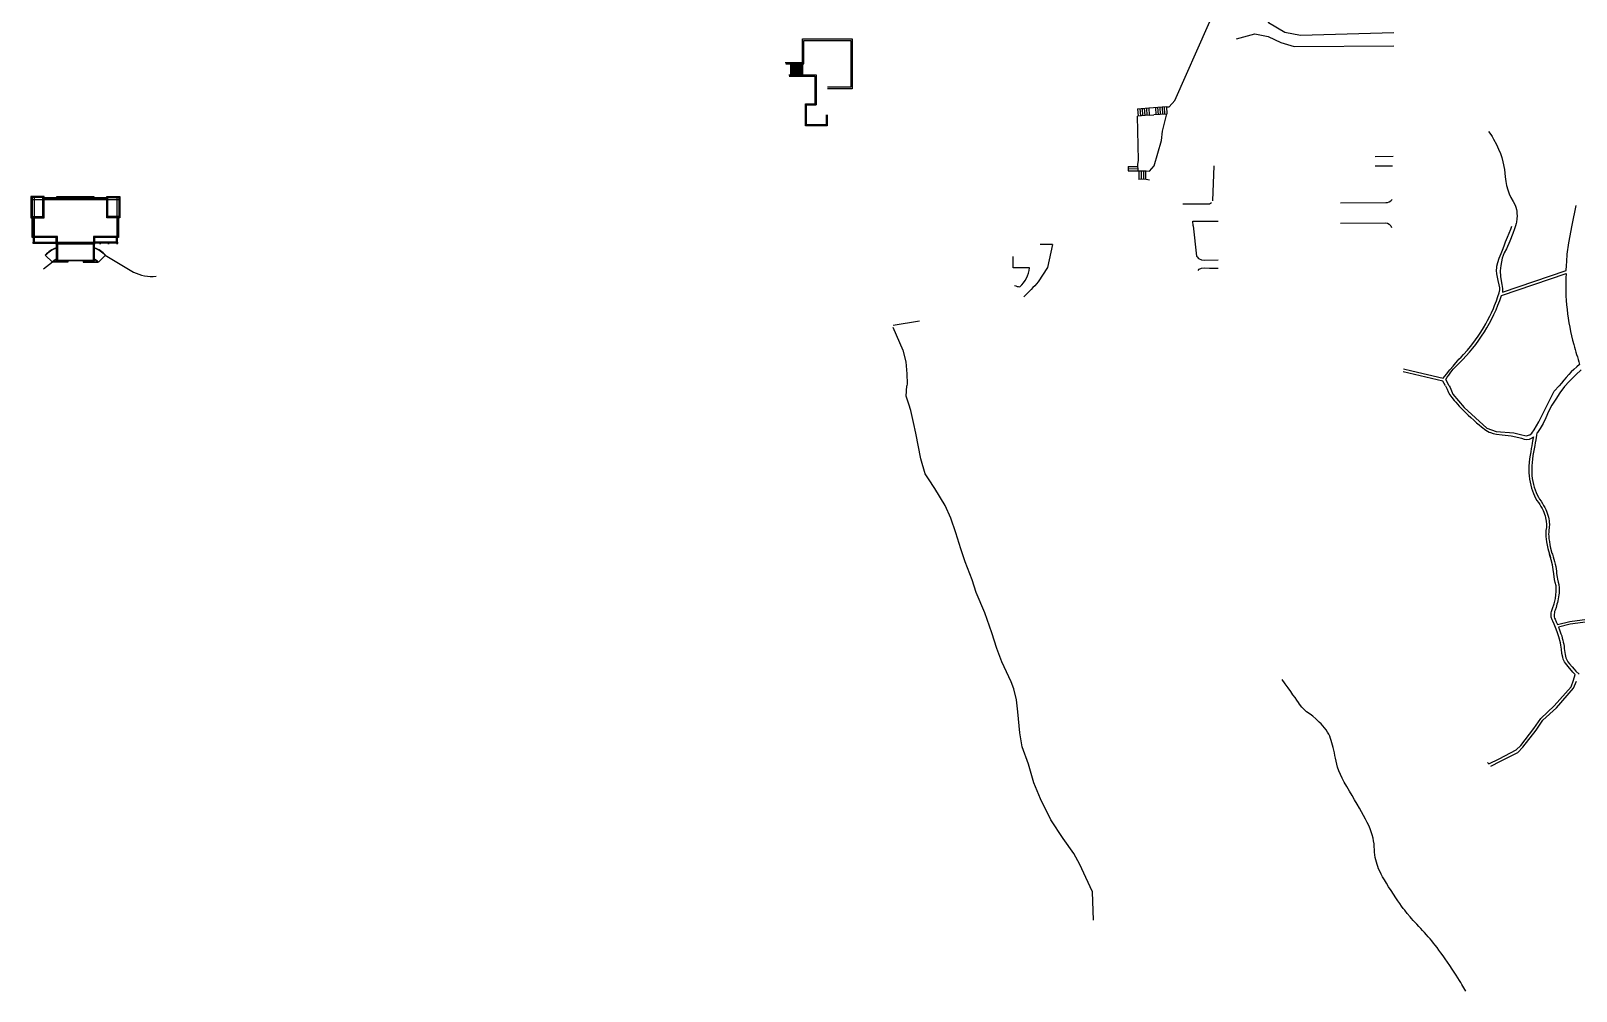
# Model space of a CAD drawing. Header units: inches. Extents: x 115195 to 116809, y 149977 to 152334.
# Drawn here: x 115195 to 115895, y 151226 to 151661 of the extents above; entities that cross this region are included whole.
import ezdxf

# ---------------------------------------------------------------- set-up
doc = ezdxf.new("R2010")
doc.units = ezdxf.units.IN
doc.header["$MEASUREMENT"] = 0
doc.layers.add('Alley', color=7, linetype='Continuous', true_color=0x005ce6)

msp = doc.modelspace()

# ---------------------------------------------------------------- linework, layer by layer
at = {"layer": 'Alley'}
for p, q in [((115536.85, 151646.41), (115544.65, 151646.41)), ((115537.03, 151645.81), (115545.33, 151645.81)), ((115539.15, 151645.81), (115539.15, 151640.81)), ((115539.65, 151645.81), (115539.65, 151640.81)), ((115540.15, 151645.81), (115540.15, 151640.81)), ((115540.65, 151645.81), (115540.65, 151640.81)), ((115540.65, 151645.81), (115540.65, 151640.81)), ((115541.15, 151645.81), (115541.15, 151640.81)), ((115541.65, 151645.81), (115541.65, 151640.81)), ((115542.15, 151645.81), (115542.15, 151640.81)), ((115542.65, 151645.81), (115542.65, 151640.81)), ((115543.15, 151645.81), (115543.15, 151640.81)), ((115543.65, 151645.81), (115543.65, 151640.81)), ((115544.15, 151645.81), (115544.15, 151640.81)), ((115544.65, 151645.81), (115544.65, 151640.81)), ((115538.4, 151640.81), (115550.9, 151640.81)), ((115550.9, 151640.81), (115550.9, 151627.21)), ((115696.45, 151625.5), (115696.69, 151622.14)), ((115697.45, 151625.57), (115697.68, 151622.22)), ((115698.44, 151625.64), (115698.68, 151622.29)), ((115699.44, 151625.71), (115699.68, 151622.36)), ((115700.44, 151625.78), (115700.68, 151622.44)), ((115701.44, 151625.85), (115703.57, 151626)), ((115704.46, 151626.08), (115704.68, 151622.73)), ((115705.47, 151626.16), (115705.68, 151622.8)), ((115706.49, 151626.24), (115706.68, 151622.87)), ((115707.5, 151626.32), (115707.67, 151622.95)), ((115708.52, 151626.4), (115708.67, 151623.02)), ((115696.85, 151602.28), (115696.33, 151622.12)), ((115701.67, 151622.51), (115703.81, 151622.67)), ((115812.12, 151603.94), (115804.06, 151603.78)), ((115692.17, 151599.33), (115696.59, 151599.37)), ((115692.17, 151598.32), (115696.6, 151598.37)), ((115692.18, 151597.32), (115700.38, 151597.42)), ((115696.58, 151600.21), (115696.85, 151602.28)), ((115697.03, 151597.38), (115697.04, 151593.52)), ((115698.04, 151597.39), (115698.04, 151593.53)), ((115699.04, 151597.4), (115699.04, 151593.53)), ((115700.05, 151597.41), (115700.04, 151593.54)), ((115700.38, 151597.42), (115701.75, 151597.27)), ((115730.51, 151583.76), (115731.17, 151599.62)), ((115811.85, 151599.46), (115804.06, 151599.45)), ((115700.38, 151593.55), (115697.04, 151593.52)), ((115700.37, 151593.55), (115701.78, 151593.34)), ((115716.89, 151582.48), (115729.06, 151582.48)), ((115729.06, 151582.48), (115729.95, 151583.12)), ((115721.6, 151572.41), (115721.43, 151574.59)), ((115721.43, 151574.59), (115732.92, 151574.57)), ((115721.6, 151572.41), (115723.14, 151558.74)), ((115657.82, 151563.99), (115652.25, 151564)), ((115204.96, 151556.02), (115200.84, 151552.85)), ((115228.85, 151559.17), (115241.61, 151551.55)), ((115585.71, 151527.48), (115597.67, 151529.54))]:
    msp.add_line(p, q, dxfattribs=at)
for points in [[(115709.49, 151626.38), (115710.67, 151626.41), (115713.22, 151629.23), (115728.51, 151663.58), (115739.27, 151687.84), (115743.24, 151695.83)], [(115753.63, 151667.68), (115755.65, 151664.47), (115763.18, 151660.19), (115770.19, 151658.78), (115812.43, 151659.97)], [(115741.28, 151657.2), (115749.49, 151659.34), (115755.61, 151658.14), (115761.26, 151655.5), (115767.34, 151653.65), (115812.46, 151653.95)], [(115544.65, 151645.81), (115544.65, 151657.06), (115567.15, 151657.06), (115567.15, 151634.56), (115555.9, 151634.56)], [(115545.33, 151645.81), (115545.33, 151656.38), (115566.48, 151656.38), (115566.48, 151635.23), (115555.9, 151635.23)], [(115538.55, 151640.21), (115550.3, 151640.21), (115550.3, 151627.21)], [(115555.85, 151622.71), (115555.85, 151617.76), (115545.95, 151617.76), (115545.95, 151627.66), (115550.3, 151627.66)], [(115555.4, 151622.71), (115555.4, 151618.21), (115546.4, 151618.21), (115546.4, 151627.21), (115550.9, 151627.21)], [(115696.45, 151625.5), (115701.44, 151625.85), (115701.67, 151622.51), (115696.33, 151622.12)], [(115703.57, 151626), (115709.53, 151626.49), (115709.67, 151623.09), (115703.81, 151622.67)], [(115701.75, 151597.27), (115703.93, 151599.62), (115707.19, 151611.05), (115707.72, 151615.4), (115709.66, 151623.14)], [(115855.42, 151615.12), (115856.38, 151613.76), (115856.97, 151612.87), (115857.69, 151611.7), (115859, 151609.28), (115859.95, 151607.23), (115860.73, 151605.26), (115861.34, 151603.44), (115861.88, 151601.49), (115862.59, 151597.93), (115862.95, 151594.59), (115863.18, 151592.5), (115863.53, 151590.71), (115864.08, 151588.77), (115864.76, 151586.98), (115865.54, 151585.34), (115866.59, 151583.51), (115867.38, 151581.89), (115867.71, 151580.96), (115868, 151579.87), (115868.14, 151579.16), (115868.26, 151578.05), (115868.29, 151577.07), (115868.2, 151575.64), (115867.97, 151574.1), (115867.92, 151573.51), (115867.59, 151572.41), (115867.18, 151571.17), (115866.44, 151569.06), (115865.06, 151565.59), (115863.45, 151562.11), (115862.48, 151560.2), (115861.6, 151557.8), (115860.89, 151554.54), (115860.69, 151552.12), (115860.77, 151549.52), (115861.03, 151547.62), (115861.47, 151545.96), (115861.71, 151544.08), (115861.7, 151542.43)], [(115692.17, 151599.33), (115692.18, 151597.32), (115696.61, 151597.37), (115696.58, 151600.21)], [(115195.18, 151584.46), (115235.48, 151584.46)], [(115200.63, 151584.71), (115200.63, 151585.26), (115195.68, 151585.26), (115195.68, 151576.66), (115196.33, 151576.66)], [(115196.58, 151585.76), (115196.58, 151564.56)], [(115201.13, 151585.26), (115206.98, 151585.26), (115206.98, 151585.81), (115223.68, 151585.81), (115223.68, 151585.26), (115229.53, 151585.26)], [(115201.13, 151585.11), (115207.13, 151585.11), (115207.13, 151585.66), (115223.53, 151585.66), (115223.53, 151585.11), (115229.53, 151585.11)], [(115201.13, 151584.71), (115207.53, 151584.71)], [(115207.53, 151584.71), (115207.53, 151585.36)], [(115207.53, 151585.36), (115223.13, 151585.36)], [(115207.53, 151585.06), (115223.13, 151585.06)], [(115223.13, 151585.36), (115223.13, 151584.71)], [(115223.13, 151584.71), (115229.53, 151584.71)], [(115230.03, 151584.71), (115230.03, 151585.26), (115234.98, 151585.26), (115234.98, 151576.66), (115234.33, 151576.66)], [(115234.08, 151585.76), (115234.08, 151564.56)], [(115234.88, 151576.16), (115234.88, 151567.16), (115224.03, 151567.16), (115224.03, 151564.16), (115206.63, 151564.16), (115206.63, 151567.16), (115195.78, 151567.16), (115195.78, 151576.16)], [(115234.73, 151576.16), (115234.73, 151567.31), (115223.88, 151567.31), (115223.88, 151564.31), (115206.78, 151564.31), (115206.78, 151567.31), (115195.93, 151567.31), (115195.93, 151576.16)], [(115196.33, 151567.71), (115196.33, 151576.16)], [(115234.33, 151576.16), (115234.33, 151567.71)], [(115861.7, 151542.43), (115890.54, 151552.3), (115890.68, 151554.59), (115890.8, 151556.4), (115891.06, 151559.59), (115891.7, 151564.78), (115893.2, 151572.78), (115895.06, 151581.7)], [(115816.86, 151507.75), (115820.56, 151506.88), (115834.8, 151503.54), (115836.34, 151505.41), (115837.88, 151507.29), (115839.31, 151509.02), (115840.53, 151510.52), (115841.42, 151511.53), (115841.99, 151512.2), (115842.98, 151513.1), (115844.03, 151514.21), (115845.81, 151516.2), (115847.19, 151517.86), (115848.25, 151519.2), (115849.48, 151520.84), (115850.73, 151522.62), (115851.86, 151524.31), (115853.11, 151526.33), (115854.11, 151528.06), (115854.95, 151529.59), (115855.95, 151531.54), (115856.68, 151533.07), (115857.61, 151535.14), (115858.13, 151536.4), (115858.98, 151538.6), (115859.64, 151540.47), (115860.18, 151542.12), (115860.47, 151543.45), (115860.51, 151544.45), (115860.22, 151545.76), (115859.78, 151547.79), (115859.29, 151550.04), (115859.18, 151550.69), (115859.05, 151552.21), (115859.1, 151553.64), (115859.19, 151554.3), (115859.58, 151555.96), (115860.25, 151557.8), (115861.04, 151559.9), (115861.66, 151561.53), (115862.42, 151563.49), (115863.11, 151565.26), (115863.96, 151567.39), (115864.68, 151569.18), (115865.41, 151570.95), (115865.95, 151572.27)], [(115196.18, 151564.96), (115234.48, 151564.96)], [(115196.3, 151565.16), (115196.3, 151567.16)], [(115207.18, 151567.71), (115196.33, 151567.71)], [(115196.66, 151565.16), (115196.66, 151567.16)], [(115196.78, 151565.04), (115200.03, 151565.04)], [(115196.78, 151564.68), (115200.03, 151564.68)], [(115200.63, 151565.04), (115203.78, 151565.04)], [(115200.63, 151564.68), (115203.78, 151564.68)], [(115204.38, 151565.04), (115206.63, 151565.04)], [(115204.38, 151564.68), (115206.63, 151564.68)], [(115206.63, 151564.16), (115206.63, 151556.66)], [(115206.78, 151564.16), (115206.78, 151556.81)], [(115207.18, 151564.61), (115207.18, 151567.71)], [(115223.48, 151564.91), (115207.18, 151564.91)], [(115223.48, 151564.61), (115207.18, 151564.61)], [(115207.18, 151564.16), (115207.18, 151556.81), (115215.33, 151556.81)], [(115234.33, 151567.71), (115223.48, 151567.71)], [(115223.48, 151567.71), (115223.48, 151564.61)], [(115223.48, 151556.81), (115223.48, 151564.16)], [(115223.88, 151556.81), (115223.88, 151564.16)], [(115226.28, 151565.04), (115224.03, 151565.04)], [(115226.28, 151564.68), (115224.03, 151564.68)], [(115224.03, 151556.66), (115224.03, 151564.16)], [(115230.03, 151565.04), (115226.88, 151565.04)], [(115230.03, 151564.68), (115226.88, 151564.68)], [(115233.88, 151565.04), (115230.63, 151565.04)], [(115233.88, 151564.68), (115230.63, 151564.68)], [(115234, 151565.16), (115234, 151567.16)], [(115234.36, 151565.16), (115234.36, 151567.16)], [(115204.92, 151556.06), (115201.7, 151559.28)], [(115211.83, 151556.06), (115204.99, 151556.06)], [(115211.63, 151556.26), (115205.43, 151556.26)], [(115206.63, 151556.66), (115211.98, 151556.66)], [(115206.78, 151556.81), (115211.83, 151556.81)], [(115207.18, 151557.01), (115215.33, 151557.01)], [(115211.63, 151556.66), (115211.63, 151556.26)], [(115211.83, 151556.66), (115211.83, 151556.06)], [(115211.98, 151556.81), (115211.98, 151556.66)], [(115215.33, 151557.01), (115223.48, 151557.01)], [(115215.33, 151556.81), (115223.48, 151556.81)], [(115218.68, 151556.81), (115218.68, 151556.66)], [(115218.68, 151556.66), (115224.03, 151556.66)], [(115218.83, 151556.81), (115223.88, 151556.81)], [(115218.83, 151556.66), (115218.83, 151556.06)], [(115218.83, 151556.06), (115225.66, 151556.06)], [(115219.03, 151556.66), (115219.03, 151556.26)], [(115219.03, 151556.26), (115225.23, 151556.26)], [(115225.73, 151556.06), (115228.95, 151559.28)], [(115723.14, 151558.74), (115723.36, 151558.45), (115724.08, 151557.71), (115725.36, 151557.05), (115726.68, 151557), (115732.9, 151557.06)], [(115723.88, 151552.24), (115724.35, 151552.91), (115725.4, 151553.35), (115726.71, 151553.42), (115729.01, 151553.38), (115732.88, 151553.35)], [(115585.61, 151526.6), (115590.12, 151516.22), (115591.44, 151510.95), (115591.89, 151505.51), (115592.06, 151500.96), (115591.98, 151500)], [(115835.9, 151500), (115834.7, 151502.23), (115816.74, 151506.44)], [(115890.08, 151500), (115891.59, 151501.65), (115894.93, 151505.11), (115897.28, 151507.28)], [(115676.4, 151258.17), (115675.95, 151271.11), (115672.91, 151277.51), (115670.23, 151283.42), (115667.56, 151288.33), (115662.75, 151295.16), (115657.17, 151303.69), (115652.47, 151313.13), (115649.47, 151320.37), (115646.94, 151328.75), (115644.18, 151336.6), (115643.11, 151343.06), (115642.2, 151352.44), (115641.51, 151357.94), (115640.38, 151362.85), (115639.1, 151366.05), (115634.87, 151375.17), (115632.74, 151381.14), (115630.33, 151388.24), (115627.28, 151397.25), (115623.38, 151406.59), (115621.46, 151412.19), (115618.4, 151420.35), (115616.32, 151426.27), (115614.13, 151433.53), (115611.77, 151440.24), (115609.21, 151445.9), (115604.62, 151453.64), (115601.73, 151457.91), (115600.22, 151460.2), (115598.3, 151466.98), (115595.95, 151478.66), (115594.88, 151483.52), (115593.65, 151488.84), (115592.85, 151491.83), (115591.62, 151495.35), (115591.98, 151500)], [(115835.9, 151500), (115836.6, 151498.59), (115837.1, 151497.41), (115837.28, 151497.02), (115837.84, 151496.05), (115838.7, 151494.85), (115839.84, 151493.42), (115840.52, 151492.62), (115841.27, 151491.76), (115842.1, 151490.86), (115843.01, 151489.92), (115843.99, 151488.92), (115845.04, 151487.89), (115846.17, 151486.8), (115847.38, 151485.67), (115848.67, 151484.5), (115849.94, 151483.37), (115851.12, 151482.35), (115852.21, 151481.47), (115854.11, 151480.06), (115855.63, 151479.15), (115856.25, 151478.88), (115857.5, 151478.5), (115858.96, 151478.19), (115861.56, 151477.86), (115865.65, 151477.41), (115869.05, 151476.66), (115870.24, 151476.33), (115871.46, 151475.96), (115872.69, 151475.76), (115873.92, 151475.97), (115875.15, 151476.58), (115875.7, 151477.03), (115875.49, 151475.85), (115875.35, 151475.03), (115875.18, 151474.06), (115874.98, 151472.93), (115874.75, 151471.65), (115874.49, 151470.21), (115874.21, 151468.62), (115873.95, 151466.97), (115873.77, 151465.36), (115873.65, 151463.78), (115873.61, 151462.24), (115873.65, 151460.74), (115873.75, 151459.27), (115873.93, 151457.84), (115874.18, 151456.44), (115874.49, 151455.09), (115874.85, 151453.8), (115875.25, 151452.57), (115875.7, 151451.39), (115876.19, 151450.27), (115876.72, 151449.21), (115877.3, 151448.2), (115877.93, 151447.25), (115878.55, 151446.34), (115879.1, 151445.44), (115879.6, 151444.56), (115880.05, 151443.69), (115880.43, 151442.84), (115880.75, 151442), (115881.02, 151441.18), (115881.22, 151440.38), (115881.38, 151439.58), (115881.5, 151438.81), (115881.62, 151437.31), (115881.59, 151435.88), (115881.4, 151434.52), (115881.3, 151433.78), (115881.27, 151432.9), (115881.32, 151431.88), (115881.43, 151430.72), (115881.62, 151429.42), (115881.88, 151427.98), (115882.2, 151426.39), (115883.42, 151422.34)], [(115837.55, 151500), (115837.98, 151499.31), (115839.26, 151496.35), (115844.31, 151490.2), (115854.64, 151480.85), (115858.81, 151479.33), (115866.76, 151478.82), (115869.89, 151478.08), (115872.41, 151477.51), (115874.02, 151477.88), (115874.95, 151478.6), (115876.04, 151480.2), (115878.1, 151483.77), (115885.05, 151497.65), (115887.4, 151500)], [(115890.08, 151500), (115889.83, 151499.7), (115887.72, 151496.89), (115885.81, 151494.08), (115884.1, 151491.27), (115882.59, 151488.46), (115881.27, 151485.64), (115880.05, 151483.03), (115878.83, 151480.81), (115877.61, 151479), (115877.31, 151478.66), (115877.14, 151477.72), (115876.96, 151476.68), (115876.76, 151475.55), (115876.54, 151474.33), (115876.31, 151473.01), (115876.06, 151471.61), (115875.8, 151470.11), (115875.51, 151468.52), (115875.26, 151466.9), (115875.08, 151465.33), (115874.96, 151463.79), (115874.92, 151462.29), (115874.95, 151460.84), (115875.05, 151459.43), (115875.21, 151458.05), (115875.45, 151456.72), (115875.75, 151455.43), (115876.1, 151454.19), (115876.49, 151453), (115876.93, 151451.86), (115877.41, 151450.77), (115877.94, 151449.72), (115878.52, 151448.73), (115879.14, 151447.79), (115879.76, 151446.87), (115880.32, 151445.96), (115880.83, 151445.06), (115881.27, 151444.16), (115881.67, 151443.27), (115882, 151442.39), (115882.27, 151441.52), (115882.49, 151440.65), (115882.67, 151439.8), (115882.8, 151438.97), (115882.89, 151438.17), (115882.93, 151437.39), (115882.91, 151435.91), (115882.73, 151434.54), (115882.63, 151433.81), (115882.6, 151432.94), (115882.64, 151431.95), (115882.75, 151430.82), (115882.92, 151429.55), (115883.17, 151428.16), (115883.48, 151426.63), (115884.1, 151424.35)], [(115854.98, 151329.6), (115855.53, 151328.91), (115860.18, 151331.28), (115867.91, 151335.24), (115869.99, 151337.33), (115875.85, 151344.9), (115878.99, 151349.53), (115885.17, 151355.24), (115892.79, 151363.85), (115893.91, 151366.86), (115894.64, 151369.46), (115893.58, 151370.52), (115891.4, 151373.01), (115890.16, 151374.49), (115889.8, 151375.07), (115889.2, 151376.42), (115888.97, 151377.18), (115888.63, 151378.9), (115888.43, 151380.82), (115888.3, 151381.78), (115888.15, 151382.74), (115887.97, 151383.69), (115887.25, 151386.48), (115886.64, 151388.29), (115886.01, 151389.97), (115885.07, 151392.22), (115884.43, 151393.54), (115884.15, 151394.16), (115883.8, 151395.42), (115883.73, 151396.05), (115883.81, 151397.32), (115883.95, 151397.97), (115884.42, 151399.27), (115885.08, 151401.42), (115885.63, 151403.81), (115885.93, 151405.5), (115886.08, 151407.03), (115886.04, 151408.94), (115885.96, 151409.48), (115885.55, 151411.02), (115885.29, 151412.37), (115884.93, 151414.93), (115884.68, 151416.96), (115884.3, 151419.07), (115883.75, 151421.24), (115883.42, 151422.34), (115882.92, 151423.79)], [(115884.1, 151424.35), (115884.27, 151423.88), (115884.66, 151422.74), (115885, 151421.6), (115885.31, 151420.49), (115885.57, 151419.39), (115885.78, 151418.31), (115885.96, 151417.25), (115886.09, 151416.21), (115886.21, 151415.21), (115886.33, 151414.27), (115886.45, 151413.41), (115886.58, 151412.62), (115886.85, 151411.24), (115887.14, 151410.14), (115887.27, 151409.63), (115887.36, 151409.07), (115887.43, 151407.77), (115887.4, 151407.04), (115887.34, 151406.26), (115887.23, 151405.42), (115887.09, 151404.53), (115886.92, 151403.63), (115886.74, 151402.77), (115886.56, 151401.95), (115886.37, 151401.17), (115885.95, 151399.74), (115885.51, 151398.47), (115885.31, 151397.88), (115885.18, 151397.29), (115885.11, 151396.71), (115885.11, 151396.12), (115885.17, 151395.54), (115885.3, 151394.97), (115885.49, 151394.39), (115886.04, 151393.23), (115886.58, 151392.04), (115892.14, 151393.43), (115924.92, 151397.82)], [(115925.49, 151396.56), (115892.38, 151392.15), (115887.08, 151390.82), (115887.55, 151389.58), (115887.87, 151388.71), (115888.19, 151387.79), (115888.5, 151386.85), (115888.77, 151385.9), (115889.02, 151384.96), (115889.24, 151384.02), (115889.42, 151383.08), (115889.58, 151382.13), (115889.7, 151381.19), (115889.8, 151380.24), (115889.9, 151379.33), (115890.04, 151378.48), (115890.21, 151377.69), (115890.43, 151376.96), (115890.69, 151376.29), (115890.98, 151375.68), (115891.32, 151375.14), (115892.08, 151374.21), (115893.18, 151372.94), (115894.2, 151371.78), (115894.94, 151370.98), (115896.38, 151369.63)], [(115845.04, 151226.03), (115844.58, 151226.82), (115843.75, 151228.31), (115843.32, 151229.08), (115842.81, 151229.97), (115842.2, 151230.97), (115841.51, 151232.08), (115840.73, 151233.3), (115839.86, 151234.64), (115838.9, 151236.08), (115837.86, 151237.64), (115836.79, 151239.22), (115835.76, 151240.71), (115834.77, 151242.11), (115833.83, 151243.43), (115832.92, 151244.67), (115832.05, 151245.82), (115831.22, 151246.88), (115830.44, 151247.86), (115829.66, 151248.8), (115828.87, 151249.74), (115828.06, 151250.68), (115827.24, 151251.63), (115826.39, 151252.57), (115825.53, 151253.52), (115824.66, 151254.47), (115823.77, 151255.42), (115822.89, 151256.36), (115822.05, 151257.26), (115821.26, 151258.13), (115820.52, 151258.96), (115819.82, 151259.76), (115818.55, 151261.24), (115817.4, 151262.68), (115816.74, 151263.55), (115816.01, 151264.56), (115815.2, 151265.7), (115814.32, 151266.98), (115813.36, 151268.39), (115812.32, 151269.93), (115811.21, 151271.61), (115810.11, 151273.3), (115809.11, 151274.9), (115808.21, 151276.4), (115807.41, 151277.8), (115806.7, 151279.11), (115806.1, 151280.32), (115805.6, 151281.43), (115805.19, 151282.44), (115804.86, 151283.43), (115804.56, 151284.45), (115804.3, 151285.52), (115804.08, 151286.62), (115803.9, 151287.77), (115803.76, 151288.95), (115803.66, 151290.18), (115803.59, 151291.44), (115803.5, 151292.74), (115803.33, 151294.06), (115803.06, 151295.4), (115802.71, 151296.77), (115802.26, 151298.15), (115801.73, 151299.56), (115801.11, 151301), (115800.4, 151302.46), (115799.61, 151303.96), (115798.77, 151305.54), (115797.85, 151307.2), (115796.88, 151308.94), (115795.84, 151310.75), (115794.73, 151312.64), (115793.56, 151314.61), (115792.33, 151316.65), (115791.13, 151318.68), (115790.06, 151320.62), (115789.12, 151322.46), (115788.3, 151324.2), (115787.61, 151325.86), (115787.04, 151327.41), (115786.61, 151328.87), (115786.3, 151330.24), (115786.05, 151331.53), (115785.8, 151332.79), (115785.54, 151334), (115785.28, 151335.18), (115785, 151336.32), (115784.73, 151337.41), (115784.45, 151338.47), (115784.16, 151339.48), (115783.83, 151340.47), (115783.44, 151341.44), (115782.97, 151342.4), (115782.43, 151343.35), (115781.82, 151344.29), (115781.14, 151345.21), (115780.39, 151346.12), (115779.56, 151347.01), (115778.72, 151347.87), (115777.17, 151349.36), (115775.78, 151350.57), (115774.54, 151351.49), (115772.92, 151352.57), (115771.87, 151353.51), (115770.83, 151354.65), (115769.8, 151356), (115769.23, 151356.81), (115768.54, 151357.78), (115767.74, 151358.93), (115766.81, 151360.24), (115765.77, 151361.72), (115764.6, 151363.37), (115763.32, 151365.19), (115761.92, 151367.18)], [(115856.35, 151327.87), (115860.77, 151330.13), (115868.69, 151334.18), (115870.97, 151336.47), (115876.9, 151344.14), (115879.98, 151348.68), (115886.1, 151354.33), (115893.92, 151363.17), (115895.15, 151366.45)]]:
    msp.add_lwpolyline(points, dxfattribs=at)
for points in [[(115201.13, 151585.76), (115195.18, 151585.76), (115195.18, 151576.16), (115201.13, 151576.16)], [(115200.98, 151585.61), (115195.33, 151585.61), (115195.33, 151576.31), (115200.98, 151576.31)], [(115200.63, 151585.26), (115195.68, 151585.26), (115195.68, 151576.66), (115200.63, 151576.66)], [(115229.53, 151585.76), (115235.48, 151585.76), (115235.48, 151576.16), (115229.53, 151576.16)], [(115229.68, 151585.61), (115235.33, 151585.61), (115235.33, 151576.31), (115229.68, 151576.31)], [(115230.03, 151585.26), (115234.98, 151585.26), (115234.98, 151576.66), (115230.03, 151576.66)], [(115196.18, 151565.16), (115196.78, 151565.16), (115196.78, 151564.56), (115196.18, 151564.56)], [(115200.03, 151565.16), (115200.63, 151565.16), (115200.63, 151564.56), (115200.03, 151564.56)], [(115203.78, 151565.16), (115204.38, 151565.16), (115204.38, 151564.56), (115203.78, 151564.56)], [(115226.88, 151565.16), (115226.28, 151565.16), (115226.28, 151564.56), (115226.88, 151564.56)], [(115230.63, 151565.16), (115230.03, 151565.16), (115230.03, 151564.56), (115230.63, 151564.56)], [(115234.48, 151565.16), (115233.88, 151565.16), (115233.88, 151564.56), (115234.48, 151564.56)]]:
    msp.add_lwpolyline(points, close=True, dxfattribs=at)
for points in [[(115788.25, 151582.97), (115808.8, 151583.03, 0.265012), (115811.7, 151584.46)], [(115788.27, 151573.71), (115808.64, 151573.77, -0.3398), (115811.46, 151571.69)], [(115206.63, 151562.56, 0.116404), (115201.7, 151559.28)], [(115206.63, 151562.4, 0.115396), (115201.81, 151559.17)], [(115206.63, 151562.35, 0.115054), (115201.84, 151559.14)], [(115228.95, 151559.28, 0.116404), (115224.03, 151562.56)], [(115228.85, 151559.17, 0.115396), (115224.03, 151562.4)], [(115228.81, 151559.14, 0.115054), (115224.03, 151562.35)], [(115657.82, 151563.99), (115655.55, 151553.57), (115651.45, 151547.1, -0.007877), (115644.89, 151540.29)], [(115206.63, 151557.38, 0.062705), (115204.92, 151556.06)], [(115206.63, 151557.32, 0.061837), (115204.96, 151556.02)], [(115206.63, 151557.15, 0.044362), (115205.43, 151556.26)], [(115225.73, 151556.06, 0.062705), (115224.03, 151557.38)], [(115225.69, 151556.02, 0.061837), (115224.03, 151557.32)], [(115225.23, 151556.26, 0.044362), (115224.03, 151557.15)], [(115640.65, 151545.53, 0.106106), (115643.08, 151544.91, 0.187644), (115647.42, 151553.47), (115640.1, 151553.48), (115640.11, 151558.59)], [(115837.55, 151500), (115835.96, 151502.91, -0.058314), (115842.05, 151510.33, 0.121265), (115861.21, 151540.89), (115890.46, 151550.9, 0.080368), (115894, 151518.7, 0.001395), (115896.56, 151509.77, 0.058346), (115887.4, 151500)]]:
    msp.add_lwpolyline(points, format="xyb", dxfattribs=at)
msp.add_arc((115250.11, 151568.81), 19.24, 243.78991, 275.24489, dxfattribs=at)

doc.saveas('drawing.dxf')
